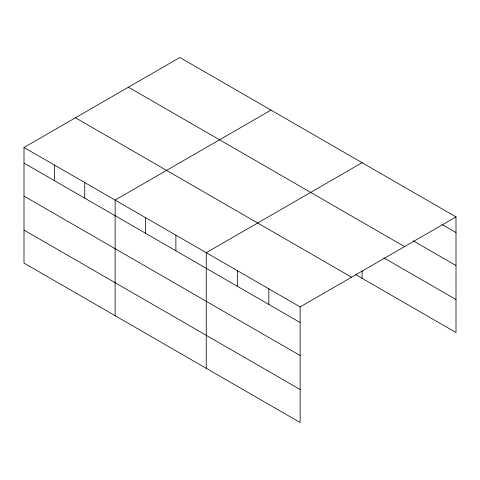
<?xml version="1.0" encoding="UTF-8"?>
<svg xmlns="http://www.w3.org/2000/svg" width="480" height="480" viewBox="0 0 480 480"><rect width="100%" height="100%" fill="white"/><g stroke="black" fill="none" stroke-linecap="round" stroke-linejoin="round"><path stroke-width="0.72" d="M355.65 274.59L456 332.526L456 216.912L179.862 57.486L24 147.474L24 263.088L300.138 422.514L300.138 306.9L24 147.474M270.99 110.094L115.128 200.082L115.128 315.696M362.112 162.708L206.25 252.696L206.25 368.31M300.138 306.9L456 216.912M441.948 224.424L456 232.536M413.208 240.828L456 265.536M128.43 87.18L404.568 246.606M383.826 257.862L456 299.532M75.432 117.774L351.57 277.206M24 163.098L300.138 322.524M24 196.092L300.138 355.518M24 230.088L300.138 389.52M362.112 270.822L362.112 278.322M268.842 288.828L268.842 304.458M237.546 270.762L237.546 286.386M175.878 235.158L175.878 250.782M145.5 217.62L145.5 233.244M84.75 182.544L84.75 198.168M54.378 165.006L54.378 180.636"/></g></svg>
